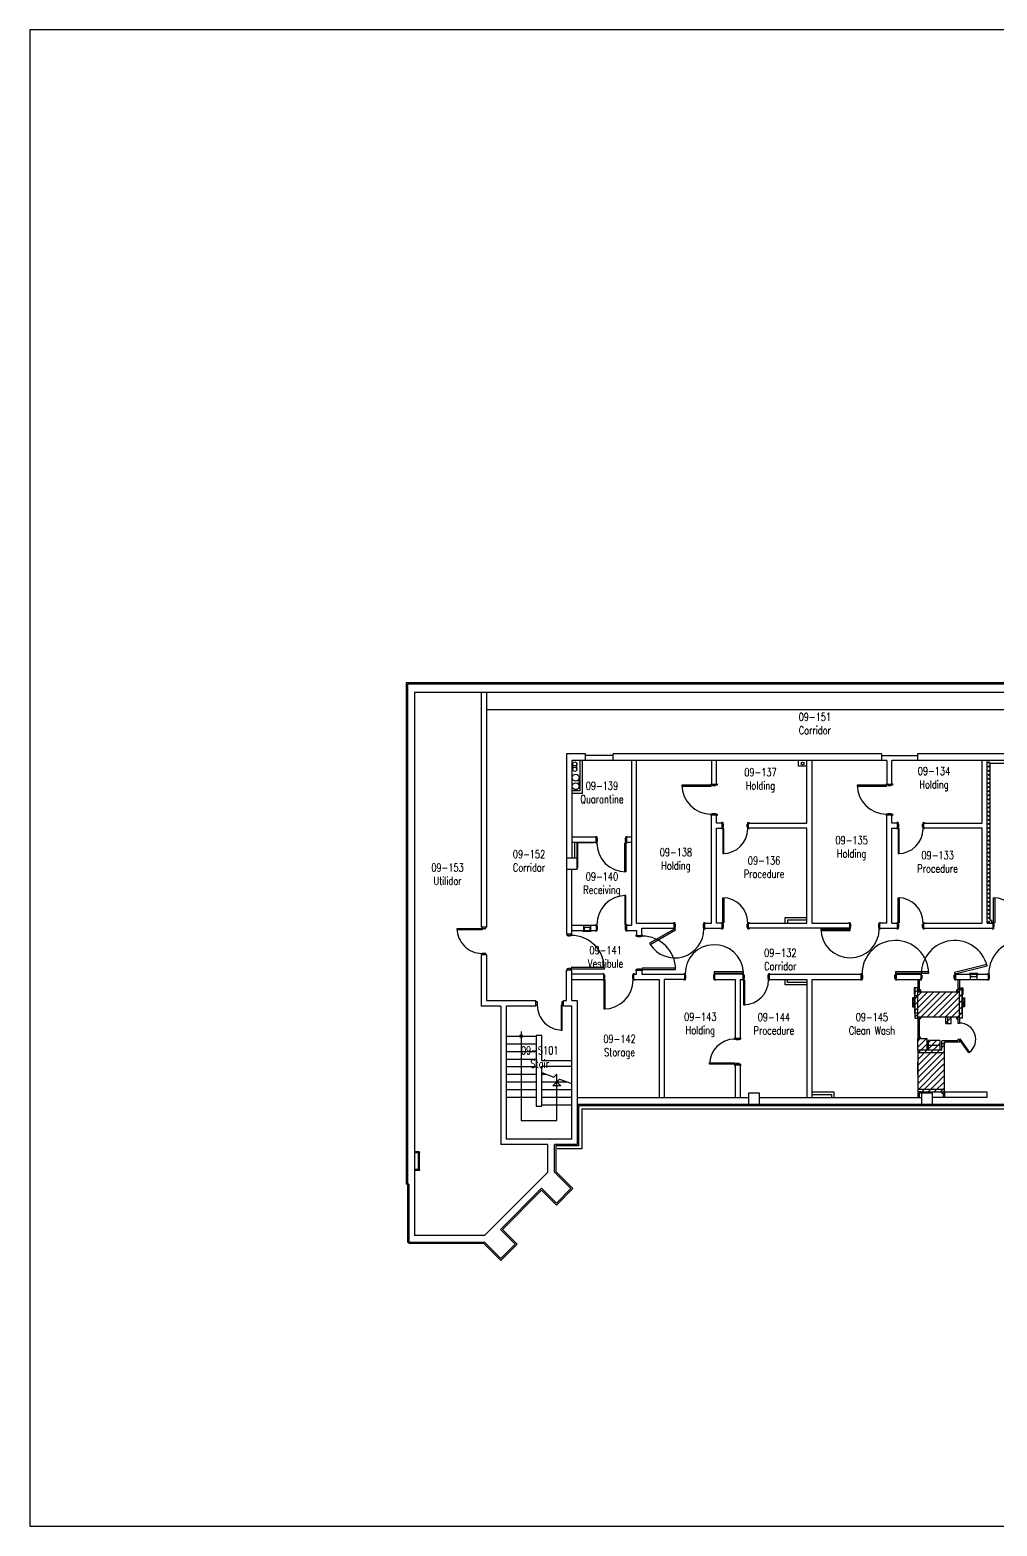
# Model space of a CAD drawing. Extents: x 11182 to 734459, y -1391328 to 152085.
# Drawn here: x 99712 to 135115, y -966030 to -911244 of the extents above; entities that cross this region are included whole.
import ezdxf
from ezdxf.enums import TextEntityAlignment as Align

# ---------------------------------------------------------------- set-up
doc = ezdxf.new("R2010")
doc.units = 0
doc.header["$LTSCALE"] = 500
doc.header["$MEASUREMENT"] = 0
doc.layers.add('0_Defpoints', color=106, linetype='CONTINUOUS', plot=False)
for name, color, linetype in [('0_room_data', 7, 'CONTINUOUS'), ('1_Wall_Exist', 251, 'CONTINUOUS'), ('3_Text', 7, 'CONTINUOUS')]:
    doc.layers.add(name, color=color, linetype=linetype)
doc.styles.add('1_200', font='simplex.shx', dxfattribs={"width": 0.75, "height": 460})

# ---------------------------------------------------------------- blocks, each defined once
blk = doc.blocks.new('room_data')
at = {"layer": '3_Text', "style": '1_200', "width": 0.75}
for tag, p in [('ROOMNUM', (0, 0)), ('ROOMUSE', (0, -575))]:
    blk.add_attdef(tag, text='', height=345, dxfattribs=at).set_placement(p, align=Align.MIDDLE_CENTER)

msp = doc.modelspace()

# ---------------------------------------------------------------- linework, layer by layer
at = {"layer": '0_Defpoints'}
msp.add_lwpolyline([(99712, -911244), (99712, -966030), (184380, -966030), (184380, -911244)], close=True, dxfattribs=at)
at = {"layer": '1_Wall_Exist'}
for p, q in [((143676, -935155), (113479, -935155)), ((113479, -935155), (113479, -953514)), ((143726, -935205), (113529, -935205)), ((113529, -935205), (113529, -955638)), ((144604, -935505), (113784, -935505)), ((113784, -935505), (113784, -949783)), ((116228, -935505), (116228, -944097)), ((116428, -935505), (116428, -944097)), ((138848, -936144), (116428, -936144)), ((119348, -937752), (119348, -944352)), ((120048, -937752), (119348, -937752)), ((120048, -938002), (120048, -937752)), ((121062, -937812), (120048, -937812)), ((130881, -937752), (121062, -937752)), ((121062, -938002), (121062, -937752)), ((130881, -937752), (130881, -938002)), ((130881, -937812), (132200, -937812)), ((137348, -937752), (132200, -937752)), ((132200, -937752), (132200, -938002)), ((131078, -938002), (119548, -938002)), ((119548, -938002), (119548, -941577)), ((119582, -938321), (119582, -938121)), ((119732, -938321), (119732, -938121)), ((119848, -939112), (119848, -938002)), ((119938, -939202), (119938, -938002)), ((121728, -938002), (121728, -944027)), ((121918, -943952), (121918, -938002)), ((124658, -938002), (124658, -938865)), ((124848, -938865), (124848, -938002)), ((127848, -938202), (127848, -938002)), ((128148, -938202), (127848, -938202)), ((128148, -940287), (128148, -938002)), ((128338, -938002), (128338, -943952)), ((131078, -938002), (131078, -938865)), ((137148, -938002), (131268, -938002)), ((131268, -938865), (131268, -938002)), ((134568, -940287), (134568, -938002)), ((134758, -943952), (134758, -938002)), ((137040, -938110), (134866, -938110)), ((134866, -943844), (134866, -938110)), ((119565, -938939), (119565, -938627)), ((119815, -938939), (119815, -938627)), ((124693, -938895), (123576, -938895)), ((123576, -938895), (123576, -938939)), ((123576, -938939), (124643, -938939)), ((124643, -938845), (124656, -938845)), ((124643, -938939), (124643, -938845)), ((124656, -938847), (124645, -938847)), ((124645, -938847), (124645, -938893)), ((124645, -938893), (124695, -938893)), ((124656, -938845), (124656, -938847)), ((124658, -938865), (124848, -938865)), ((124693, -938911), (124693, -938895)), ((124813, -938911), (124693, -938911)), ((124695, -938893), (124695, -938909)), ((124695, -938909), (124811, -938909)), ((124811, -938909), (124811, -938893)), ((124811, -938893), (124861, -938893)), ((124863, -938895), (124813, -938895)), ((124813, -938895), (124813, -938911)), ((124850, -938845), (124863, -938845)), ((124850, -938847), (124850, -938845)), ((124861, -938847), (124850, -938847)), ((124861, -938893), (124861, -938847)), ((124863, -938845), (124863, -938895)), ((131113, -938895), (129996, -938895)), ((129996, -938895), (129996, -938939)), ((129996, -938939), (131063, -938939)), ((131063, -938845), (131076, -938845)), ((131063, -938939), (131063, -938845)), ((131076, -938847), (131065, -938847)), ((131065, -938847), (131065, -938893)), ((131065, -938893), (131115, -938893)), ((131076, -938845), (131076, -938847)), ((131078, -938865), (131268, -938865)), ((131113, -938911), (131113, -938895)), ((131233, -938911), (131113, -938911)), ((131115, -938893), (131115, -938909)), ((131115, -938909), (131231, -938909)), ((131231, -938909), (131231, -938893)), ((131231, -938893), (131281, -938893)), ((131283, -938895), (131233, -938895)), ((131233, -938895), (131233, -938911)), ((131270, -938845), (131283, -938845)), ((131270, -938847), (131270, -938845)), ((131281, -938847), (131270, -938847)), ((131281, -938893), (131281, -938847)), ((131283, -938845), (131283, -938895)), ((119848, -939112), (119548, -939112)), ((119938, -939202), (119548, -939202)), ((124643, -940012), (124643, -939962)), ((124643, -939962), (124693, -939962)), ((124656, -940012), (124643, -940012)), ((124695, -939964), (124645, -939964)), ((124645, -939964), (124645, -940010)), ((124645, -940010), (124656, -940010)), ((124656, -940010), (124656, -940012)), ((124658, -943952), (124658, -939987)), ((124658, -939987), (124848, -939987)), ((124693, -939962), (124693, -939946)), ((124693, -939946), (124813, -939946)), ((124811, -939948), (124695, -939948)), ((124695, -939948), (124695, -939964)), ((124811, -939964), (124811, -939948)), ((124861, -939964), (124811, -939964)), ((124813, -939946), (124813, -939962)), ((124813, -939962), (124863, -939962)), ((124848, -940287), (124848, -939987)), ((124850, -940012), (124850, -940010)), ((124850, -940010), (124861, -940010)), ((124863, -940012), (124850, -940012)), ((124861, -940010), (124861, -939964)), ((124863, -939962), (124863, -940012)), ((131063, -940012), (131063, -939962)), ((131063, -939962), (131113, -939962)), ((131076, -940012), (131063, -940012)), ((131115, -939964), (131065, -939964)), ((131065, -939964), (131065, -940010)), ((131065, -940010), (131076, -940010)), ((131076, -940010), (131076, -940012)), ((131078, -943952), (131078, -939987)), ((131078, -939987), (131268, -939987)), ((131113, -939962), (131113, -939946)), ((131113, -939946), (131233, -939946)), ((131231, -939948), (131115, -939948)), ((131115, -939948), (131115, -939964)), ((131231, -939964), (131231, -939948)), ((131281, -939964), (131231, -939964)), ((131233, -939946), (131233, -939962)), ((131233, -939962), (131283, -939962)), ((131268, -940287), (131268, -939987)), ((131270, -940012), (131270, -940010)), ((131270, -940010), (131281, -940010)), ((131283, -940012), (131270, -940012)), ((131281, -940010), (131281, -939964)), ((131283, -939962), (131283, -940012)), ((125048, -940287), (124848, -940287)), ((124848, -943952), (124848, -940477)), ((124848, -940477), (125048, -940477)), ((125073, -940272), (125023, -940272)), ((125023, -940272), (125023, -940285)), ((125023, -940285), (125025, -940285)), ((125023, -940479), (125023, -940492)), ((125025, -940479), (125023, -940479)), ((125023, -940492), (125117, -940492)), ((125025, -940285), (125025, -940274)), ((125025, -940274), (125071, -940274)), ((125025, -940490), (125025, -940479)), ((125071, -940490), (125025, -940490)), ((125048, -940477), (125048, -940287)), ((125071, -940274), (125071, -940320)), ((125071, -940320), (125087, -940320)), ((125087, -940440), (125071, -940440)), ((125071, -940440), (125071, -940490)), ((125073, -940272), (125073, -940318)), ((125073, -940318), (125089, -940318)), ((125073, -940442), (125089, -940442)), ((125073, -940442), (125073, -941406)), ((125087, -940320), (125087, -940440)), ((125089, -940442), (125089, -940318)), ((125117, -941406), (125117, -940492)), ((125971, -940442), (125971, -940322)), ((125971, -940322), (125987, -940322)), ((125987, -940442), (125971, -940442)), ((125989, -940324), (125973, -940324)), ((125973, -940324), (125973, -940440)), ((125973, -940440), (125989, -940440)), ((125987, -940322), (125987, -940272)), ((125987, -940272), (126037, -940272)), ((125987, -940492), (125987, -940442)), ((126037, -940492), (125987, -940492)), ((126035, -940274), (125989, -940274)), ((125989, -940274), (125989, -940324)), ((125989, -940440), (125989, -940490)), ((125989, -940490), (126035, -940490)), ((126012, -940287), (128148, -940287)), ((126012, -940477), (126012, -940287)), ((128148, -940477), (126012, -940477)), ((126035, -940285), (126035, -940274)), ((126037, -940285), (126035, -940285)), ((126035, -940490), (126035, -940479)), ((126035, -940479), (126037, -940479)), ((126037, -940272), (126037, -940285)), ((126037, -940479), (126037, -940492)), ((128148, -943952), (128148, -940477)), ((131468, -940287), (131268, -940287)), ((131268, -943952), (131268, -940477)), ((131268, -940477), (131468, -940477)), ((131493, -940272), (131443, -940272)), ((131443, -940272), (131443, -940285)), ((131443, -940285), (131445, -940285)), ((131443, -940479), (131443, -940492)), ((131445, -940479), (131443, -940479)), ((131443, -940492), (131537, -940492)), ((131445, -940285), (131445, -940274)), ((131445, -940274), (131491, -940274)), ((131445, -940490), (131445, -940479)), ((131491, -940490), (131445, -940490)), ((131468, -940477), (131468, -940287)), ((131491, -940274), (131491, -940324)), ((131491, -940324), (131507, -940324)), ((131507, -940440), (131491, -940440)), ((131491, -940440), (131491, -940490)), ((131493, -940322), (131493, -940272)), ((131509, -940322), (131493, -940322)), ((131493, -940442), (131509, -940442)), ((131493, -940442), (131493, -941406)), ((131507, -940324), (131507, -940440)), ((131509, -940442), (131509, -940322)), ((131537, -941406), (131537, -940492)), ((132391, -940442), (132391, -940322)), ((132391, -940322), (132407, -940322)), ((132407, -940442), (132391, -940442)), ((132409, -940324), (132393, -940324)), ((132393, -940324), (132393, -940440)), ((132393, -940440), (132409, -940440)), ((132407, -940322), (132407, -940272)), ((132407, -940272), (132457, -940272)), ((132407, -940492), (132407, -940442)), ((132457, -940492), (132407, -940492)), ((132455, -940274), (132409, -940274)), ((132409, -940274), (132409, -940324)), ((132409, -940440), (132409, -940490)), ((132409, -940490), (132455, -940490)), ((132432, -940477), (132432, -940287)), ((132432, -940287), (134568, -940287)), ((132432, -940313), (132458, -940287)), ((132461, -940477), (132432, -940449)), ((134568, -940477), (132432, -940477)), ((132455, -940285), (132455, -940274)), ((132457, -940285), (132455, -940285)), ((132455, -940490), (132455, -940479)), ((132455, -940479), (132457, -940479)), ((132457, -940272), (132457, -940285)), ((132457, -940479), (132457, -940492)), ((134568, -943952), (134568, -940477)), ((120436, -940802), (119548, -940802)), ((119548, -940992), (120436, -940992)), ((119658, -941577), (119658, -940992)), ((119748, -941977), (119748, -940992)), ((120348, -941012), (119768, -941012)), ((119768, -941942), (119768, -941012)), ((120461, -940788), (120411, -940788)), ((120411, -940788), (120411, -940801)), ((120411, -940801), (120413, -940801)), ((120411, -940995), (120411, -941008)), ((120413, -940995), (120411, -940995)), ((120411, -941008), (120461, -941008)), ((120413, -940801), (120413, -940790)), ((120413, -940790), (120459, -940790)), ((120413, -941006), (120413, -940995)), ((120459, -941006), (120413, -941006)), ((120436, -940992), (120436, -940802)), ((120459, -940790), (120459, -940840)), ((120459, -940840), (120475, -940840)), ((120475, -940956), (120459, -940956)), ((120459, -940956), (120459, -941006)), ((120461, -940838), (120461, -940788)), ((120477, -940838), (120461, -940838)), ((120461, -941008), (120461, -940958)), ((120461, -940958), (120477, -940958)), ((120475, -940840), (120475, -940956)), ((120477, -940958), (120477, -940838)), ((121484, -942075), (121484, -941008)), ((121484, -941008), (121578, -941008)), ((121528, -940838), (121512, -940838)), ((121512, -940838), (121512, -940958)), ((121512, -940958), (121528, -940958)), ((121514, -940956), (121514, -940840)), ((121514, -940840), (121530, -940840)), ((121530, -940956), (121514, -940956)), ((121578, -940788), (121528, -940788)), ((121528, -940788), (121528, -940838)), ((121528, -940958), (121528, -942075)), ((121530, -940840), (121530, -940790)), ((121530, -940790), (121576, -940790)), ((121530, -941006), (121530, -940956)), ((121576, -941006), (121530, -941006)), ((121728, -940802), (121553, -940802)), ((121553, -940802), (121553, -940992)), ((121553, -940992), (121728, -940992)), ((121576, -940790), (121576, -940801)), ((121576, -940801), (121578, -940801)), ((121578, -940995), (121576, -940995)), ((121576, -940995), (121576, -941006)), ((121578, -940801), (121578, -940788)), ((121578, -941008), (121578, -940995)), ((119748, -941577), (119348, -941577)), ((125073, -941406), (125117, -941406)), ((131493, -941406), (131537, -941406)), ((119348, -941977), (119748, -941977)), ((119548, -944352), (119548, -941977)), ((121528, -942075), (121484, -942075)), ((121528, -942945), (121484, -942945)), ((121484, -942945), (121484, -944012)), ((121528, -944062), (121528, -942945)), ((125073, -943987), (125073, -943023)), ((125073, -943023), (125117, -943023)), ((125117, -943023), (125117, -943937)), ((131493, -943987), (131493, -943023)), ((131493, -943023), (131537, -943023)), ((131537, -943023), (131537, -943937)), ((134983, -943987), (134983, -943023)), ((134983, -943023), (135027, -943023)), ((135027, -943023), (135027, -943937)), ((121918, -943952), (123291, -943952)), ((123316, -943937), (123266, -943937)), ((123266, -943937), (123266, -943950)), ((123266, -943950), (123268, -943950)), ((123268, -943950), (123268, -943939)), ((123268, -943939), (123314, -943939)), ((123291, -944142), (123291, -943952)), ((123314, -943939), (123314, -943989)), ((123316, -943987), (123316, -943937)), ((124383, -943987), (124383, -943937)), ((124383, -943937), (124433, -943937)), ((124431, -943939), (124385, -943939)), ((124385, -943939), (124385, -943989)), ((124408, -943952), (124658, -943952)), ((124408, -943952), (124408, -944142)), ((124431, -943950), (124431, -943939)), ((124433, -943950), (124431, -943950)), ((124433, -943937), (124433, -943950)), ((125048, -943952), (124848, -943952)), ((125117, -943937), (125023, -943937)), ((125023, -943937), (125023, -943950)), ((125023, -943950), (125025, -943950)), ((125025, -943950), (125025, -943939)), ((125025, -943939), (125071, -943939)), ((125048, -944142), (125048, -943952)), ((125071, -943939), (125071, -943989)), ((125987, -943987), (125987, -943937)), ((125987, -943937), (126037, -943937)), ((126035, -943939), (125989, -943939)), ((125989, -943939), (125989, -943989)), ((126012, -944142), (126012, -943952)), ((126012, -943952), (128148, -943952)), ((126035, -943950), (126035, -943939)), ((126037, -943950), (126035, -943950)), ((126037, -943937), (126037, -943950)), ((128148, -943752), (127348, -943752)), ((127348, -943752), (127348, -943952)), ((128148, -943842), (127438, -943842)), ((127438, -943842), (127438, -943952)), ((128148, -943828), (128134, -943842)), ((128338, -943952), (129711, -943952)), ((129736, -943937), (129686, -943937)), ((129686, -943937), (129686, -943950)), ((129686, -943950), (129688, -943950)), ((129688, -943950), (129688, -943939)), ((129688, -943939), (129734, -943939)), ((129711, -943959), (129704, -943952)), ((129711, -943952), (129711, -944142)), ((129734, -943939), (129734, -943989)), ((129736, -943987), (129736, -943937)), ((130803, -943987), (130803, -943937)), ((130803, -943937), (130853, -943937)), ((130851, -943939), (130805, -943939)), ((130805, -943939), (130805, -943989)), ((130828, -944142), (130828, -943952)), ((131078, -943952), (130828, -943952)), ((130851, -943950), (130851, -943939)), ((130853, -943950), (130851, -943950)), ((130853, -943937), (130853, -943950)), ((131268, -943952), (131468, -943952)), ((131537, -943937), (131443, -943937)), ((131443, -943937), (131443, -943950)), ((131443, -943950), (131445, -943950)), ((131445, -943950), (131445, -943939)), ((131445, -943939), (131491, -943939)), ((131468, -944142), (131468, -943952)), ((131491, -943939), (131491, -943989)), ((132407, -943987), (132407, -943937)), ((132407, -943937), (132457, -943937)), ((132455, -943939), (132409, -943939)), ((132409, -943939), (132409, -943989)), ((132432, -944142), (132432, -943952)), ((132432, -943952), (134568, -943952)), ((132455, -943950), (132455, -943939)), ((132457, -943950), (132455, -943950)), ((132457, -943937), (132457, -943950)), ((134758, -943952), (134958, -943952)), ((134866, -943844), (134927, -943844)), ((134927, -943952), (134927, -943844)), ((135027, -943937), (134933, -943937)), ((134933, -943937), (134933, -943950)), ((134933, -943950), (134935, -943950)), ((134935, -943950), (134935, -943939)), ((134935, -943939), (134981, -943939)), ((134958, -943952), (134958, -944142)), ((134981, -943939), (134981, -943989)), ((115348, -944192), (115348, -944147)), ((115348, -944147), (116395, -944147)), ((116262, -944192), (115348, -944192)), ((116428, -944097), (116228, -944097)), ((116262, -944097), (116262, -944192)), ((116395, -944147), (116395, -944097)), ((119548, -944352), (119348, -944352)), ((119373, -944352), (119373, -944402)), ((119373, -944402), (119423, -944402)), ((119375, -944400), (119375, -944354)), ((119375, -944354), (119386, -944354)), ((119425, -944400), (119375, -944400)), ((119386, -944354), (119386, -944352)), ((119423, -944402), (119423, -944418)), ((119423, -944418), (119473, -944418)), ((119425, -944416), (119425, -944400)), ((119471, -944416), (119425, -944416)), ((119521, -944400), (119471, -944400)), ((119471, -944400), (119471, -944416)), ((119473, -944418), (119473, -944402)), ((119473, -944402), (119523, -944402)), ((119510, -944352), (119510, -944354)), ((119510, -944354), (119521, -944354)), ((119521, -944354), (119521, -944400)), ((119523, -944402), (119523, -944352)), ((119548, -944027), (120436, -944027)), ((119548, -944217), (120436, -944217)), ((119957, -944219), (119957, -944244)), ((119957, -944244), (120261, -944244)), ((119982, -944201), (119966, -944217)), ((119982, -944217), (119982, -944027)), ((120236, -944117), (119982, -944117)), ((119995, -944117), (119995, -944244)), ((120223, -944244), (120223, -944117)), ((120236, -944027), (120236, -944217)), ((120261, -944244), (120261, -944219)), ((120411, -944025), (120411, -944012)), ((120411, -944012), (120461, -944012)), ((120413, -944025), (120411, -944025)), ((120411, -944232), (120411, -944219)), ((120411, -944219), (120413, -944219)), ((120461, -944232), (120411, -944232)), ((120459, -944014), (120413, -944014)), ((120413, -944014), (120413, -944025)), ((120413, -944219), (120413, -944230)), ((120413, -944230), (120459, -944230)), ((120436, -944027), (120436, -944217)), ((120459, -944064), (120459, -944014)), ((120475, -944064), (120459, -944064)), ((120459, -944230), (120459, -944180)), ((120459, -944180), (120475, -944180)), ((120461, -944012), (120461, -944062)), ((120461, -944062), (120477, -944062)), ((120477, -944182), (120461, -944182)), ((120461, -944182), (120461, -944232)), ((120475, -944180), (120475, -944064)), ((120477, -944062), (120477, -944182)), ((121484, -944012), (121578, -944012)), ((121512, -944182), (121512, -944062)), ((121512, -944062), (121528, -944062)), ((121528, -944182), (121512, -944182)), ((121530, -944064), (121514, -944064)), ((121514, -944064), (121514, -944180)), ((121514, -944180), (121530, -944180)), ((121528, -944232), (121528, -944182)), ((121576, -944014), (121530, -944014)), ((121530, -944014), (121530, -944064)), ((121530, -944180), (121530, -944230)), ((121530, -944230), (121576, -944230)), ((121553, -944027), (121728, -944027)), ((121553, -944027), (121553, -944217)), ((121553, -944033), (121559, -944027)), ((121553, -944217), (121918, -944217)), ((121576, -944025), (121576, -944014)), ((121578, -944025), (121576, -944025)), ((121576, -944230), (121576, -944219)), ((121576, -944219), (121578, -944219)), ((121578, -944012), (121578, -944025)), ((121578, -944219), (121578, -944232)), ((121918, -944377), (121905, -944377)), ((121905, -944377), (121905, -944427)), ((121905, -944427), (121955, -944427)), ((121907, -944425), (121907, -944379)), ((121907, -944379), (121918, -944379)), ((121957, -944425), (121907, -944425)), ((121918, -944217), (121918, -944402)), ((121918, -944402), (122108, -944402)), ((121955, -944427), (121955, -944443)), ((121955, -944443), (122075, -944443)), ((121957, -944441), (121957, -944425)), ((122073, -944441), (121957, -944441)), ((122123, -944425), (122073, -944425)), ((122073, -944425), (122073, -944441)), ((122075, -944443), (122075, -944427)), ((122075, -944427), (122125, -944427)), ((122108, -944402), (122108, -944142)), ((122108, -944142), (123291, -944142)), ((122125, -944377), (122112, -944377)), ((122112, -944377), (122112, -944379)), ((122112, -944379), (122123, -944379)), ((122123, -944379), (122123, -944425)), ((122125, -944427), (122125, -944377)), ((123316, -944157), (122392, -944691)), ((122414, -944729), (123338, -944195)), ((123266, -944144), (123266, -944157)), ((123268, -944144), (123266, -944144)), ((123266, -944157), (123316, -944157)), ((123268, -944155), (123268, -944144)), ((123314, -944155), (123268, -944155)), ((123314, -943989), (123330, -943989)), ((123330, -944105), (123314, -944105)), ((123314, -944105), (123314, -944155)), ((123332, -943987), (123316, -943987)), ((123316, -944157), (123316, -944107)), ((123316, -944107), (123332, -944107)), ((123338, -944195), (123316, -944157)), ((123330, -943989), (123330, -944105)), ((123332, -944107), (123332, -943987)), ((124367, -944107), (124367, -943987)), ((124367, -943987), (124383, -943987)), ((124383, -944107), (124367, -944107)), ((124385, -943989), (124369, -943989)), ((124369, -943989), (124369, -944105)), ((124369, -944105), (124385, -944105)), ((124383, -944157), (124383, -944107)), ((124433, -944157), (124383, -944157)), ((124385, -944105), (124385, -944155)), ((124385, -944155), (124431, -944155)), ((124408, -944142), (125048, -944142)), ((124431, -944155), (124431, -944144)), ((124431, -944144), (124433, -944144)), ((124433, -944144), (124433, -944157)), ((125023, -944144), (125023, -944157)), ((125025, -944144), (125023, -944144)), ((125023, -944157), (125073, -944157)), ((125025, -944155), (125025, -944144)), ((125071, -944155), (125025, -944155)), ((125071, -943989), (125087, -943989)), ((125087, -944105), (125071, -944105)), ((125071, -944105), (125071, -944155)), ((125089, -943987), (125073, -943987)), ((125073, -944157), (125073, -944107)), ((125073, -944107), (125089, -944107)), ((125087, -943989), (125087, -944105)), ((125089, -944107), (125089, -943987)), ((125971, -944107), (125971, -943987)), ((125971, -943987), (125987, -943987)), ((125987, -944107), (125971, -944107)), ((125989, -943989), (125973, -943989)), ((125973, -943989), (125973, -944105)), ((125973, -944105), (125989, -944105)), ((125987, -944157), (125987, -944107)), ((126037, -944157), (125987, -944157)), ((125989, -944105), (125989, -944155)), ((125989, -944155), (126035, -944155)), ((126050, -944142), (126012, -944105)), ((129711, -944142), (126012, -944142)), ((126035, -944155), (126035, -944144)), ((126035, -944144), (126037, -944144)), ((126037, -944144), (126037, -944157)), ((129736, -944182), (128669, -944182)), ((128669, -944182), (128669, -944226)), ((128669, -944226), (129736, -944226)), ((129686, -944144), (129686, -944157)), ((129688, -944144), (129686, -944144)), ((129686, -944157), (129736, -944157)), ((129688, -944155), (129688, -944144)), ((129734, -944155), (129688, -944155)), ((129734, -943989), (129750, -943989)), ((129750, -944105), (129734, -944105)), ((129734, -944105), (129734, -944155)), ((129752, -943987), (129736, -943987)), ((129736, -944157), (129736, -944107)), ((129736, -944107), (129752, -944107)), ((129736, -944226), (129736, -944182)), ((129750, -943989), (129750, -944105)), ((129752, -944107), (129752, -943987)), ((130787, -944107), (130787, -943987)), ((130787, -943987), (130803, -943987)), ((130803, -944107), (130787, -944107)), ((130805, -943989), (130789, -943989)), ((130789, -943989), (130789, -944105)), ((130789, -944105), (130805, -944105)), ((130803, -944157), (130803, -944107)), ((130853, -944157), (130803, -944157)), ((130805, -944105), (130805, -944155)), ((130805, -944155), (130851, -944155)), ((130828, -944142), (131468, -944142)), ((130851, -944155), (130851, -944144)), ((130851, -944144), (130853, -944144)), ((130853, -944144), (130853, -944157)), ((131443, -944144), (131443, -944157)), ((131445, -944144), (131443, -944144)), ((131443, -944157), (131493, -944157)), ((131445, -944155), (131445, -944144)), ((131491, -944155), (131445, -944155)), ((131491, -943989), (131507, -943989)), ((131507, -944105), (131491, -944105)), ((131491, -944105), (131491, -944155)), ((131509, -943987), (131493, -943987)), ((131493, -944157), (131493, -944107)), ((131493, -944107), (131509, -944107)), ((131507, -943989), (131507, -944105)), ((131509, -944107), (131509, -943987)), ((132391, -944107), (132391, -943987)), ((132391, -943987), (132407, -943987)), ((132407, -944107), (132391, -944107)), ((132409, -943989), (132393, -943989)), ((132393, -943989), (132393, -944105)), ((132393, -944105), (132409, -944105)), ((132407, -944157), (132407, -944107)), ((132457, -944157), (132407, -944157)), ((132409, -944105), (132409, -944155)), ((132409, -944155), (132455, -944155)), ((132432, -944142), (134958, -944142)), ((132455, -944155), (132455, -944144)), ((132455, -944144), (132457, -944144)), ((132457, -944144), (132457, -944157)), ((134933, -944144), (134933, -944157)), ((134935, -944144), (134933, -944144)), ((134933, -944157), (134983, -944157)), ((134935, -944155), (134935, -944144)), ((134981, -944155), (134935, -944155)), ((134981, -943989), (134997, -943989)), ((134997, -944105), (134981, -944105)), ((134981, -944105), (134981, -944155)), ((134999, -943987), (134983, -943987)), ((134983, -944157), (134983, -944107)), ((134983, -944107), (134999, -944107)), ((134997, -943989), (134997, -944105)), ((134999, -944107), (134999, -943987)), ((122392, -944691), (122414, -944729)), ((116428, -945111), (116228, -945111)), ((116228, -945111), (116228, -946987)), ((116262, -945061), (116262, -945111)), ((116395, -945061), (116262, -945061)), ((116395, -945111), (116395, -945061)), ((116428, -945111), (116428, -946787)), ((119523, -945578), (119523, -945672)), ((120743, -945578), (119523, -945578)), ((120743, -945622), (120743, -945578)), ((134736, -945468), (133553, -945764)), ((133563, -945807), (134747, -945511)), ((134747, -945511), (134736, -945468)), ((119548, -945672), (119348, -945672)), ((119348, -946787), (119348, -945672)), ((119373, -945672), (119373, -945622)), ((119373, -945622), (119423, -945622)), ((119425, -945624), (119375, -945624)), ((119375, -945624), (119375, -945670)), ((119375, -945670), (119386, -945670)), ((119386, -945670), (119386, -945672)), ((119423, -945622), (119423, -945606)), ((119423, -945606), (119473, -945606)), ((119471, -945608), (119425, -945608)), ((119425, -945608), (119425, -945624)), ((119471, -945624), (119471, -945608)), ((119521, -945624), (119471, -945624)), ((119473, -945606), (119473, -945622)), ((119473, -945622), (120743, -945622)), ((119510, -945672), (119510, -945670)), ((119510, -945670), (119521, -945670)), ((119521, -945670), (119521, -945624)), ((119548, -946787), (119548, -945672)), ((120702, -945822), (119548, -945822)), ((119548, -946012), (120702, -946012)), ((120676, -945820), (120676, -945807)), ((120676, -945807), (120726, -945807)), ((120678, -945820), (120676, -945820)), ((120676, -946027), (120676, -946014)), ((120676, -946014), (120678, -946014)), ((120770, -946027), (120676, -946027)), ((120724, -945809), (120678, -945809)), ((120678, -945809), (120678, -945820)), ((120678, -946014), (120678, -946025)), ((120678, -946025), (120724, -946025)), ((120702, -945822), (120702, -946012)), ((120724, -945859), (120724, -945809)), ((120740, -945859), (120724, -945859)), ((120724, -946025), (120724, -945975)), ((120724, -945975), (120740, -945975)), ((120726, -945807), (120726, -945857)), ((120726, -945857), (120742, -945857)), ((120742, -945977), (120726, -945977)), ((120726, -945977), (120726, -947094)), ((120740, -945975), (120740, -945859)), ((120742, -945857), (120742, -945977)), ((120770, -947094), (120770, -946027)), ((121793, -945857), (121777, -945857)), ((121777, -945857), (121777, -945977)), ((121777, -945977), (121793, -945977)), ((121779, -945975), (121779, -945859)), ((121779, -945859), (121795, -945859)), ((121795, -945975), (121779, -945975)), ((121843, -945807), (121793, -945807)), ((121793, -945807), (121793, -945857)), ((121793, -945977), (121793, -946027)), ((121793, -946027), (121843, -946027)), ((121795, -945859), (121795, -945809)), ((121795, -945809), (121841, -945809)), ((121795, -946025), (121795, -945975)), ((121841, -946025), (121795, -946025)), ((121818, -945822), (121918, -945822)), ((121818, -946012), (121818, -945822)), ((121821, -946012), (121818, -946010)), ((121818, -946012), (122743, -946012)), ((121841, -945809), (121841, -945820)), ((121841, -945820), (121843, -945820)), ((121843, -946014), (121841, -946014)), ((121841, -946014), (121841, -946025)), ((121843, -945820), (121843, -945807)), ((121843, -946027), (121843, -946014)), ((121905, -945697), (121905, -945647)), ((121905, -945647), (121955, -945647)), ((121918, -945697), (121905, -945697)), ((121957, -945649), (121907, -945649)), ((121907, -945649), (121907, -945695)), ((121907, -945695), (121918, -945695)), ((121918, -945672), (122108, -945672)), ((121918, -945822), (121918, -945672)), ((121955, -945647), (121955, -945631)), ((121955, -945631), (122075, -945631)), ((122073, -945633), (121957, -945633)), ((121957, -945633), (121957, -945649)), ((122073, -945649), (122073, -945633)), ((122123, -945649), (122073, -945649)), ((122075, -945631), (122075, -945647)), ((122075, -945647), (123345, -945647)), ((122108, -945672), (122108, -945822)), ((122108, -945822), (123670, -945822)), ((122112, -945697), (122112, -945695)), ((122112, -945695), (122123, -945695)), ((122125, -945697), (122112, -945697)), ((122123, -945695), (122123, -945649)), ((122125, -945603), (122125, -945697)), ((123345, -945603), (122125, -945603)), ((122743, -946012), (122743, -950332)), ((122933, -946012), (122933, -950332)), ((123670, -946012), (122933, -946012)), ((123345, -945647), (123345, -945603)), ((123645, -945820), (123645, -945807)), ((123645, -945807), (123695, -945807)), ((123647, -945820), (123645, -945820)), ((123645, -946027), (123645, -946014)), ((123645, -946014), (123647, -946014)), ((123695, -946027), (123645, -946027)), ((123693, -945809), (123647, -945809)), ((123647, -945809), (123647, -945820)), ((123647, -946014), (123647, -946025)), ((123647, -946025), (123693, -946025)), ((123670, -945822), (123670, -946012)), ((123693, -945859), (123693, -945809)), ((123709, -945859), (123693, -945859)), ((123693, -946025), (123693, -945975)), ((123693, -945975), (123709, -945975)), ((123695, -945807), (123695, -945857)), ((123695, -945857), (123711, -945857)), ((123711, -945977), (123695, -945977)), ((123695, -945977), (123695, -946027)), ((123709, -945975), (123709, -945859)), ((123711, -945857), (123711, -945977)), ((124762, -945857), (124746, -945857)), ((124746, -945857), (124746, -945977)), ((124746, -945977), (124762, -945977)), ((124748, -945975), (124748, -945859)), ((124748, -945859), (124764, -945859)), ((124764, -945975), (124748, -945975)), ((125829, -945739), (124762, -945739)), ((124762, -945739), (124762, -945783)), ((124762, -945783), (125829, -945783)), ((124812, -945807), (124762, -945807)), ((124762, -945807), (124762, -945857)), ((124762, -945977), (124762, -946027)), ((124762, -946027), (124812, -946027)), ((124764, -945859), (124764, -945809)), ((124764, -945809), (124810, -945809)), ((124764, -946025), (124764, -945975)), ((124810, -946025), (124764, -946025)), ((124787, -946012), (124787, -945822)), ((125813, -945822), (124787, -945822)), ((124787, -946012), (125523, -946012)), ((124810, -945809), (124810, -945820)), ((124810, -945820), (124812, -945820)), ((124812, -946014), (124810, -946014)), ((124810, -946014), (124810, -946025)), ((124812, -945820), (124812, -945807)), ((124812, -946027), (124812, -946014)), ((125523, -946012), (125523, -948173)), ((125713, -946012), (125813, -946012)), ((125713, -946012), (125713, -948173)), ((125838, -945807), (125788, -945807)), ((125788, -945807), (125788, -945820)), ((125788, -945820), (125790, -945820)), ((125788, -946014), (125788, -946027)), ((125790, -946014), (125788, -946014)), ((125788, -946027), (125882, -946027)), ((125790, -945820), (125790, -945809)), ((125790, -945809), (125836, -945809)), ((125790, -946025), (125790, -946014)), ((125836, -946025), (125790, -946025)), ((125805, -946012), (125813, -946004)), ((125813, -945822), (125813, -946012)), ((125829, -945783), (125829, -945739)), ((125836, -945809), (125836, -945859)), ((125836, -945859), (125852, -945859)), ((125852, -945975), (125836, -945975)), ((125836, -945975), (125836, -946025)), ((125838, -945857), (125838, -945807)), ((125854, -945857), (125838, -945857)), ((125838, -945977), (125854, -945977)), ((125838, -945977), (125838, -946941)), ((125852, -945859), (125852, -945975)), ((125854, -945977), (125854, -945857)), ((125882, -946941), (125882, -946027)), ((126736, -945977), (126736, -945857)), ((126736, -945857), (126752, -945857)), ((126752, -945977), (126736, -945977)), ((126754, -945859), (126738, -945859)), ((126738, -945859), (126738, -945975)), ((126738, -945975), (126754, -945975)), ((126752, -945857), (126752, -945807)), ((126752, -945807), (126802, -945807)), ((126752, -946027), (126752, -945977)), ((126802, -946027), (126752, -946027)), ((126800, -945809), (126754, -945809)), ((126754, -945809), (126754, -945859)), ((126754, -945975), (126754, -946025)), ((126754, -946025), (126800, -946025)), ((126777, -945822), (130143, -945822)), ((126777, -945822), (126777, -946012)), ((126777, -946012), (128153, -946012)), ((126800, -945820), (126800, -945809)), ((126802, -945820), (126800, -945820)), ((126800, -946025), (126800, -946014)), ((126800, -946014), (126802, -946014)), ((126802, -945807), (126802, -945820)), ((126802, -946014), (126802, -946027)), ((127353, -946212), (127353, -946012)), ((127443, -946122), (127443, -946012)), ((128153, -946122), (127443, -946122)), ((128153, -946012), (128153, -950332)), ((128343, -946012), (130143, -946012)), ((128343, -950332), (128343, -946012)), ((130173, -945808), (130123, -945808)), ((130123, -945808), (130123, -945821)), ((130123, -945821), (130125, -945821)), ((130123, -946015), (130123, -946028)), ((130125, -946015), (130123, -946015)), ((130123, -946028), (130173, -946028)), ((130125, -945821), (130125, -945810)), ((130125, -945810), (130171, -945810)), ((130125, -946026), (130125, -946015)), ((130171, -946026), (130125, -946026)), ((130143, -946012), (130143, -945822)), ((130148, -945822), (130148, -946012)), ((130171, -945810), (130171, -945860)), ((130171, -945860), (130187, -945860)), ((130187, -945976), (130171, -945976)), ((130171, -945976), (130171, -946026)), ((130173, -945858), (130173, -945808)), ((130189, -945858), (130173, -945858)), ((130173, -946028), (130173, -945978)), ((130173, -945978), (130189, -945978)), ((130187, -945860), (130187, -945976)), ((130189, -945978), (130189, -945858)), ((131377, -945978), (131377, -945858)), ((131377, -945858), (131393, -945858)), ((131393, -945978), (131377, -945978)), ((131395, -945860), (131379, -945860)), ((131379, -945860), (131379, -945976)), ((131379, -945976), (131395, -945976)), ((132613, -945739), (131393, -945739)), ((131393, -945739), (131393, -945783)), ((131393, -945783), (132613, -945783)), ((131393, -945858), (131393, -945808)), ((131393, -945808), (131443, -945808)), ((131393, -946028), (131393, -945978)), ((131443, -946028), (131393, -946028)), ((131441, -945810), (131395, -945810)), ((131395, -945810), (131395, -945860)), ((131395, -945976), (131395, -946026)), ((131395, -946026), (131441, -946026)), ((131418, -945822), (132318, -945822)), ((131418, -945822), (131418, -946012)), ((131418, -946012), (132326, -946012)), ((131441, -945821), (131441, -945810)), ((131443, -945821), (131441, -945821)), ((131441, -946026), (131441, -946015)), ((131441, -946015), (131443, -946015)), ((131443, -945808), (131443, -945821)), ((131443, -946015), (131443, -946028)), ((132210, -946012), (132210, -946444)), ((132260, -946012), (132260, -946394)), ((132343, -945807), (132293, -945807)), ((132293, -945807), (132293, -945820)), ((132293, -945820), (132295, -945820)), ((132293, -946014), (132293, -946027)), ((132295, -946014), (132293, -946014)), ((132293, -946027), (132343, -946027)), ((132295, -945820), (132295, -945809)), ((132295, -945809), (132341, -945809)), ((132295, -946025), (132295, -946014)), ((132341, -946025), (132295, -946025)), ((132318, -945822), (132318, -946012)), ((132341, -945809), (132341, -945859)), ((132341, -945859), (132357, -945859)), ((132357, -945975), (132341, -945975)), ((132341, -945975), (132341, -946025)), ((132343, -945857), (132343, -945807)), ((132359, -945857), (132343, -945857)), ((132343, -946027), (132343, -945977)), ((132343, -945977), (132359, -945977)), ((132357, -945859), (132357, -945975)), ((132359, -945977), (132359, -945857)), ((132613, -945783), (132613, -945739)), ((133547, -945977), (133547, -945857)), ((133547, -945857), (133563, -945857)), ((133563, -945977), (133547, -945977)), ((133565, -945859), (133549, -945859)), ((133549, -945859), (133549, -945975)), ((133549, -945975), (133565, -945975)), ((133553, -945764), (133563, -945807)), ((133563, -945857), (133563, -945807)), ((133563, -945807), (133613, -945807)), ((133563, -946027), (133563, -945977)), ((133613, -946027), (133563, -946027)), ((133611, -945809), (133565, -945809)), ((133565, -945809), (133565, -945859)), ((133565, -945975), (133565, -946025)), ((133565, -946025), (133611, -946025)), ((133588, -945822), (133588, -946012)), ((133588, -945822), (134788, -945822)), ((133592, -946012), (133588, -946009)), ((133588, -946012), (134788, -946012)), ((133611, -945820), (133611, -945809)), ((133613, -945820), (133611, -945820)), ((133611, -946025), (133611, -946014)), ((133611, -946014), (133613, -946014)), ((133613, -945807), (133613, -945820)), ((133613, -946014), (133613, -946027)), ((133684, -946012), (133684, -946394)), ((133734, -946012), (133734, -946444)), ((134413, -945795), (134109, -945795)), ((134109, -945795), (134109, -945820)), ((134134, -945822), (134134, -946012)), ((134388, -945922), (134134, -945922)), ((134147, -945795), (134147, -945922)), ((134375, -945922), (134375, -945795)), ((134388, -946012), (134388, -945822)), ((134413, -945820), (134413, -945795)), ((134813, -945807), (134763, -945807)), ((134763, -945807), (134763, -945820)), ((134763, -945820), (134765, -945820)), ((134763, -946014), (134763, -946027)), ((134765, -946014), (134763, -946014)), ((134763, -946027), (134813, -946027)), ((134765, -945820), (134765, -945809)), ((134765, -945809), (134811, -945809)), ((134765, -946025), (134765, -946014)), ((134811, -946025), (134765, -946025)), ((134788, -945822), (134788, -946012)), ((134811, -945809), (134811, -945859)), ((134811, -945859), (134827, -945859)), ((134827, -945975), (134811, -945975)), ((134811, -945975), (134811, -946025)), ((134813, -945857), (134813, -945807)), ((134829, -945857), (134813, -945857)), ((134813, -946027), (134813, -945977)), ((134813, -945977), (134829, -945977)), ((134827, -945859), (134827, -945975)), ((134829, -945977), (134829, -945857)), ((128153, -946212), (127353, -946212)), ((132104, -946681), (132018, -946681)), ((132018, -946681), (132018, -947016)), ((132079, -946316), (132079, -946564)), ((132104, -946316), (132079, -946316)), ((132079, -946519), (132210, -946388)), ((132079, -946564), (132104, -946564)), ((132104, -946564), (132104, -946316)), ((132104, -946316), (132104, -947434)), ((132210, -946316), (132104, -946316)), ((132104, -946718), (132355, -946466)), ((132104, -946943), (132580, -946466)), ((132104, -947167), (132804, -946466)), ((132104, -947392), (133029, -946466)), ((132104, -947253), (132104, -946599)), ((132104, -946599), (132210, -946599)), ((132210, -947434), (132210, -946316)), ((132310, -946444), (132210, -946444)), ((132210, -946466), (133734, -946466)), ((132310, -946394), (132260, -946394)), ((132310, -946394), (132310, -946444)), ((132333, -947386), (133253, -946466)), ((132558, -947386), (133478, -946466)), ((132782, -947386), (133702, -946466)), ((133007, -947386), (133865, -946528)), ((133634, -946394), (133634, -946444)), ((133634, -946394), (133684, -946394)), ((133634, -946444), (133734, -946444)), ((133734, -946435), (133852, -946316)), ((133734, -947434), (133734, -946316)), ((133734, -946316), (133840, -946316)), ((133840, -946599), (133734, -946599)), ((133840, -946564), (133840, -946316)), ((133840, -946316), (133865, -946316)), ((133840, -946316), (133840, -947434)), ((133865, -946564), (133840, -946564)), ((133840, -947253), (133840, -946599)), ((133840, -946681), (133926, -946681)), ((133865, -946316), (133865, -946564)), ((133926, -946681), (133926, -947016)), ((116948, -946987), (116228, -946987)), ((116428, -946787), (118234, -946787)), ((116948, -946987), (116948, -952058)), ((117148, -946987), (117148, -951858)), ((118234, -946987), (117148, -946987)), ((118234, -946987), (118234, -946787)), ((118234, -946821), (118284, -946821)), ((118284, -946954), (118234, -946954)), ((118284, -946821), (118284, -946954)), ((119248, -946954), (119153, -946954)), ((119153, -946954), (119153, -947868)), ((119198, -947868), (119198, -946821)), ((119198, -946821), (119248, -946821)), ((119248, -946987), (119248, -946787)), ((119248, -946787), (119348, -946787)), ((119548, -946987), (119248, -946987)), ((119548, -946787), (119748, -946787)), ((119548, -951858), (119548, -946987)), ((119748, -946787), (119748, -952058)), ((120726, -947094), (120770, -947094)), ((125838, -946941), (125882, -946941)), ((132018, -947016), (132104, -947016)), ((132104, -946706), (132043, -946706)), ((132043, -946706), (132043, -946991)), ((132043, -946991), (132043, -946862)), ((132043, -946862), (132104, -946862)), ((132043, -946991), (132104, -946991)), ((133231, -947386), (133840, -946778)), ((133456, -947386), (133840, -947002)), ((133680, -947386), (133840, -947227)), ((133840, -946706), (133901, -946706)), ((133901, -946862), (133840, -946862)), ((133901, -946991), (133840, -946991)), ((133926, -947016), (133840, -947016)), ((133901, -946706), (133901, -946991)), ((133901, -946991), (133901, -946862)), ((132210, -947253), (132104, -947253)), ((132104, -947434), (132210, -947434)), ((132210, -947386), (133734, -947386)), ((132310, -947409), (132210, -947409)), ((132210, -947409), (132210, -948176)), ((132310, -947459), (132260, -947459)), ((132260, -947459), (132260, -948126)), ((132310, -947409), (132310, -947459)), ((133234, -947629), (133234, -947386)), ((133234, -947608), (133434, -947408)), ((133234, -947629), (133434, -947629)), ((133313, -947629), (133313, -947386)), ((133434, -947629), (133434, -947386)), ((133634, -947409), (133734, -947409)), ((133634, -947409), (133634, -947459)), ((133634, -947459), (133684, -947459)), ((133684, -947459), (133684, -947609)), ((133684, -947609), (133734, -947609)), ((133734, -947253), (133840, -947253)), ((133734, -947409), (133734, -947609)), ((133840, -947434), (133734, -947434)), ((117148, -948087), (118248, -948087)), ((117698, -947914), (117698, -951180)), ((118248, -948062), (118248, -950657)), ((118448, -948062), (118248, -948062)), ((118448, -948993), (118448, -948062)), ((119153, -947868), (119198, -947868)), ((125508, -948198), (125508, -948148)), ((125508, -948148), (125521, -948148)), ((125558, -948198), (125508, -948198)), ((125521, -948150), (125510, -948150)), ((125510, -948150), (125510, -948196)), ((125510, -948196), (125560, -948196)), ((125521, -948148), (125521, -948150)), ((125713, -948173), (125523, -948173)), ((125558, -948214), (125558, -948198)), ((125678, -948214), (125558, -948214)), ((125560, -948196), (125560, -948212)), ((125560, -948212), (125676, -948212)), ((125676, -948212), (125676, -948196)), ((125676, -948196), (125726, -948196)), ((125728, -948198), (125678, -948198)), ((125678, -948198), (125678, -948214)), ((125715, -948148), (125728, -948148)), ((125715, -948150), (125715, -948148)), ((125726, -948150), (125715, -948150)), ((125726, -948196), (125726, -948150)), ((125728, -948148), (125728, -948198)), ((132310, -948176), (132210, -948176)), ((132210, -948269), (132302, -948176)), ((132210, -948493), (132526, -948176)), ((132210, -948608), (132210, -948176)), ((132210, -948176), (132546, -948176)), ((132310, -948126), (132260, -948126)), ((132310, -948176), (132310, -948126)), ((132546, -948176), (132546, -948608)), ((133027, -948255), (132603, -948255)), ((132603, -948608), (132603, -948255)), ((132603, -948324), (132672, -948255)), ((132603, -948549), (132896, -948255)), ((133027, -948608), (133027, -948255)), ((133684, -948263), (133088, -948263)), ((133088, -948354), (133088, -948263)), ((133188, -948313), (133188, -948354)), ((133734, -948313), (133188, -948313)), ((133684, -948209), (133684, -948263)), ((133734, -948209), (133684, -948209)), ((133734, -948209), (133754, -948194)), ((133734, -948209), (133734, -948313)), ((134083, -948697), (133734, -948209)), ((133754, -948194), (134103, -948683)), ((117148, -948367), (118248, -948367)), ((117148, -948647), (118248, -948647)), ((132210, -948718), (132548, -948379)), ((132210, -949391), (133027, -948573)), ((132210, -948942), (132548, -948604)), ((133080, -948608), (132210, -948608)), ((132210, -948608), (132210, -950132)), ((132210, -949616), (133188, -948638)), ((133188, -948698), (132210, -948698)), ((132210, -949840), (133188, -948862)), ((132212, -949164), (133027, -948349)), ((133027, -948434), (132603, -948434)), ((133080, -948354), (133080, -948608)), ((133188, -948354), (133080, -948354)), ((133080, -948521), (133188, -948413)), ((133088, -948354), (133188, -948354)), ((133188, -948354), (133138, -948354)), ((133188, -950132), (133188, -948354)), ((134103, -948683), (134083, -948697)), ((117148, -948927), (118248, -948927)), ((117148, -949207), (118248, -949207)), ((119548, -948993), (118448, -948993)), ((118448, -950657), (118448, -949193)), ((118448, -949193), (119548, -949193)), ((118448, -949427), (118895, -949590)), ((124594, -949112), (124594, -949068)), ((124594, -949068), (125508, -949068)), ((125558, -949112), (124594, -949112)), ((125508, -949068), (125508, -949162)), ((125508, -949162), (125521, -949162)), ((125510, -949160), (125510, -949114)), ((125510, -949114), (125560, -949114)), ((125521, -949160), (125510, -949160)), ((125521, -949162), (125521, -949160)), ((125523, -949137), (125713, -949137)), ((125523, -949137), (125523, -950332)), ((125678, -949096), (125558, -949096)), ((125558, -949096), (125558, -949112)), ((125560, -949114), (125560, -949098)), ((125560, -949098), (125676, -949098)), ((125676, -949098), (125676, -949114)), ((125676, -949114), (125726, -949114)), ((125678, -949112), (125678, -949096)), ((125728, -949112), (125678, -949112)), ((125713, -949137), (125713, -950332)), ((125726, -949160), (125715, -949160)), ((125715, -949160), (125715, -949162)), ((125715, -949162), (125728, -949162)), ((125726, -949114), (125726, -949160)), ((125728, -949162), (125728, -949112)), ((132210, -949501), (132210, -949055)), ((132210, -949167), (132212, -949164)), ((132210, -950065), (133110, -949164)), ((132366, -950132), (133188, -949311)), ((133110, -949164), (133188, -949087)), ((113784, -949783), (113784, -953514)), ((117148, -949487), (118248, -949487)), ((117148, -949767), (118248, -949767)), ((118448, -949487), (118613, -949487)), ((118448, -949767), (119383, -949767)), ((118852, -949913), (118998, -949767)), ((119144, -949913), (118852, -949913)), ((118895, -949590), (118998, -949487)), ((118998, -951180), (118998, -949487)), ((118998, -949767), (119101, -949665)), ((118998, -949767), (119144, -949913)), ((119101, -949665), (119548, -949828)), ((132591, -950132), (133188, -949536)), ((132816, -950132), (133188, -949760)), ((117148, -950047), (118248, -950047)), ((117148, -950327), (118248, -950327)), ((118448, -950047), (119548, -950047)), ((118448, -950327), (119548, -950327)), ((119748, -950332), (126013, -950332)), ((126013, -950182), (126013, -950582)), ((126413, -950182), (126013, -950182)), ((126413, -950582), (126413, -950182)), ((126418, -950332), (132348, -950332)), ((128343, -950132), (129143, -950132)), ((128343, -950222), (129053, -950222)), ((129053, -950222), (129053, -950332)), ((129143, -950132), (129143, -950332)), ((133188, -950042), (132210, -950042)), ((132210, -950132), (132210, -950332)), ((132310, -950132), (132210, -950132)), ((132210, -950132), (133188, -950132)), ((132260, -950182), (132260, -950332)), ((132310, -950182), (132260, -950182)), ((132310, -950132), (132310, -950182)), ((132348, -950182), (132348, -950582)), ((132748, -950182), (132348, -950182)), ((132748, -950582), (132748, -950182)), ((134738, -950332), (132748, -950332)), ((133040, -950132), (133188, -949985)), ((133088, -950132), (133188, -950132)), ((133088, -950132), (133088, -950182)), ((133088, -950182), (133138, -950182)), ((133188, -950132), (133138, -950132)), ((133138, -950182), (133138, -950332)), ((133188, -950132), (133188, -950332)), ((133188, -950132), (134738, -950132)), ((134738, -950132), (134738, -950332)), ((118248, -950657), (118448, -950657)), ((118448, -950607), (119548, -950607)), ((119748, -950582), (171003, -950582)), ((119748, -950682), (119748, -951570)), ((119798, -950632), (171053, -950632)), ((119798, -950632), (119798, -952108)), ((119912, -950747), (171168, -950747)), ((119912, -950747), (119912, -952222)), ((126013, -950582), (126413, -950582)), ((132348, -950582), (132748, -950582)), ((117698, -951180), (118998, -951180)), ((118663, -952058), (116948, -952058)), ((119548, -951858), (117148, -951858)), ((118663, -952058), (118663, -953082)), ((119748, -952058), (118913, -952058)), ((118913, -953070), (118913, -952058)), ((119798, -952108), (118963, -952108)), ((118963, -952108), (118963, -953050)), ((113955, -952327), (113784, -952327)), ((113955, -952365), (113784, -952365)), ((113936, -952994), (113936, -952346)), ((113974, -952994), (113974, -952346)), ((119912, -952222), (119014, -952222)), ((113955, -952975), (113784, -952975)), ((113955, -953013), (113784, -953013)), ((116357, -955388), (118663, -953082)), ((118913, -953070), (119514, -953672)), ((118963, -953050), (119585, -953672)), ((113584, -953514), (113479, -953514)), ((113584, -953514), (113584, -955688)), ((113784, -953314), (113784, -955388)), ((116935, -955164), (118440, -953659)), ((118440, -953729), (117005, -955164)), ((118984, -954202), (118440, -953659)), ((118984, -954273), (118440, -953729)), ((119514, -953672), (118984, -954202)), ((119585, -953672), (118984, -954273)), ((116357, -955388), (113784, -955388)), ((116935, -955164), (117478, -955708)), ((117005, -955164), (117549, -955708)), ((113529, -955638), (116347, -955638)), ((116326, -955688), (113584, -955688)), ((116948, -956309), (116326, -955688)), ((116948, -956238), (116347, -955638)), ((117478, -955708), (116948, -956238)), ((117549, -955708), (116948, -956309))]:
    msp.add_line(p, q, dxfattribs=at)
for centre, radius in [((119657, -938121), 75), ((119657, -938321), 75), ((127998, -938102), 50), ((134815, -938071), 25), ((134815, -938221), 25), ((134815, -938371), 25), ((119690, -938627), 125), ((119690, -938939), 125), ((134815, -938521), 25), ((134815, -938671), 25), ((134815, -938821), 25), ((134815, -938971), 25), ((134815, -939121), 25), ((134815, -939271), 25), ((134815, -939421), 25), ((134815, -939571), 25), ((134815, -939721), 25), ((134815, -939871), 25), ((134815, -940021), 25), ((134815, -940171), 25), ((134815, -940321), 25), ((134815, -940471), 25), ((134815, -940621), 25), ((134815, -940771), 25), ((134815, -940921), 25), ((134815, -941071), 25), ((134815, -941221), 25), ((134815, -941371), 25), ((134815, -941521), 25), ((134815, -941671), 25), ((134815, -941821), 25), ((134815, -941971), 25), ((134815, -942121), 25), ((134815, -942271), 25), ((134815, -942421), 25), ((134815, -942571), 25), ((134815, -942721), 25), ((134815, -942871), 25), ((134815, -943021), 25), ((134815, -943171), 25), ((134815, -943321), 25), ((134815, -943471), 25), ((134815, -943606), 25), ((134815, -943756), 25), ((134815, -943906), 25), ((117698, -948087), 49.9), ((113955, -952346), 19.1), ((113955, -952994), 19.1)]:
    msp.add_circle(centre, radius, dxfattribs=at)
for centre, radius, start, end in [((124643, -938895), 1067, 180, 270), ((131063, -938895), 1067, 180, 270), ((125073, -940492), 914, 270, 0), ((131493, -940492), 914, 270, 0), ((121528, -941008), 1067, 180, 270), ((121528, -944012), 1067, 90, 180), ((125073, -943937), 914, 0, 90), ((131493, -943937), 914, 0, 90), ((134983, -943937), 914, 0, 90), ((116262, -944147), 914, 180, 270.0076), ((119523, -945622), 1220, 0, 90), ((122125, -945647), 1220, 0, 90), ((123316, -944157), 1067, 212.3634, 0), ((129736, -944157), 1067, 180, 0), ((124762, -945807), 1067, 3.669, 180), ((131393, -945808), 1220, 1.1742, 180), ((133563, -945807), 1220, 14.0379, 180), ((136033, -945807), 1220, 90, 180), ((120726, -946027), 1067, 270, 0), ((125838, -946027), 914, 270, 0), ((119198, -946954), 914, 179.9924, 270), ((133734, -948209), 600, 307.9274, 90), ((125508, -949112), 914, 90, 180)]:
    msp.add_arc(centre, radius, start, end, dxfattribs=at)

# ---------------------------------------------------------------- block references
at = {"layer": '0_room_data', "xscale": 0.8491958973582572, "yscale": 0.8491958973582572, "zscale": 0.8491958973582572}
for p, values in [((128445, -936402), {'ROOMNUM': '09-151', 'ROOMUSE': 'Corridor'}), ((126454, -938425), {'ROOMNUM': '09-137', 'ROOMUSE': 'Holding'}), ((132806, -938381), {'ROOMNUM': '09-134', 'ROOMUSE': 'Holding'}), ((120651, -938923), {'ROOMNUM': '09-139', 'ROOMUSE': 'Quarantine'}), ((123358, -941357), {'ROOMNUM': '09-138', 'ROOMUSE': 'Holding'}), ((129790, -940915), {'ROOMNUM': '09-135', 'ROOMUSE': 'Holding'}), ((117982, -941427), {'ROOMNUM': '09-152', 'ROOMUSE': 'Corridor'}), ((126586, -941662), {'ROOMNUM': '09-136', 'ROOMUSE': 'Procedure'}), ((132938, -941466), {'ROOMNUM': '09-133', 'ROOMUSE': 'Procedure'}), ((114998, -941918), {'ROOMNUM': '09-153', 'ROOMUSE': 'Utilidor'}), ((120651, -942244), {'ROOMNUM': '09-140', 'ROOMUSE': 'Receiving'}), ((120784, -944945), {'ROOMNUM': '09-141', 'ROOMUSE': 'Vestibule'}), ((127180, -945039), {'ROOMNUM': '09-132', 'ROOMUSE': 'Corridor'}), ((124251, -947382), {'ROOMNUM': '09-143', 'ROOMUSE': 'Holding'}), ((126946, -947394), {'ROOMNUM': '09-144', 'ROOMUSE': 'Procedure'}), ((130533, -947394), {'ROOMNUM': '09-145', 'ROOMUSE': 'Clean Wash'}), ((121294, -948191), {'ROOMNUM': '09-142', 'ROOMUSE': 'Storage'}), ((118374, -948611), {'ROOMNUM': '09-S101', 'ROOMUSE': 'Stair'})]:
    msp.add_blockref('room_data', p, dxfattribs=at).add_auto_attribs(values)

doc.saveas('drawing.dxf')
